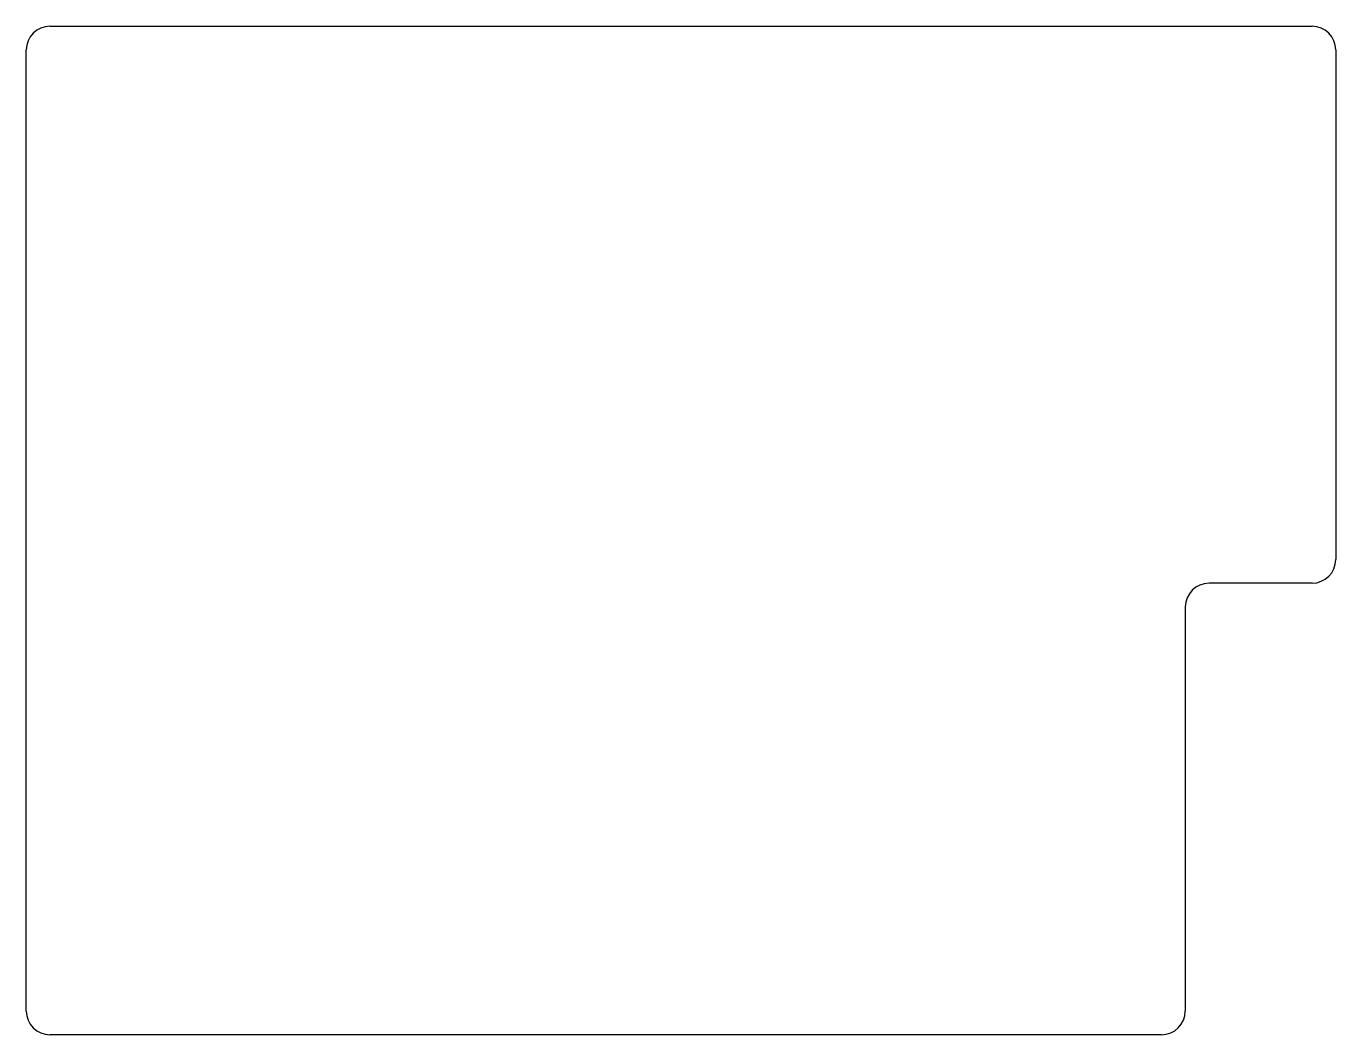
# Model space of a CAD drawing. Header units: millimetres. Extents: x 25 to 190, y -171 to -44.
import ezdxf

# ---------------------------------------------------------------- set-up
doc = ezdxf.new("R2010")
doc.units = ezdxf.units.MM

msp = doc.modelspace()

# ---------------------------------------------------------------- linework, layer by layer
for p, q in [((27.7, -43.7), (187, -43.7)), ((24.7, -168), (24.7, -46.7)), ((190, -46.7), (190, -111)), ((187, -114), (174, -114)), ((171, -117), (171, -168)), ((168, -171), (27.7, -171))]:
    msp.add_line(p, q)
for centre, start, end in [((27.7, -46.7), 90, 180), ((187, -46.7), 0, 90), ((187, -111), 270, 0), ((174, -117), 90, 180), ((27.7, -168), 180, 270), ((168, -168), 270, 0)]:
    msp.add_arc(centre, 3, start, end)

doc.saveas('drawing.dxf')
